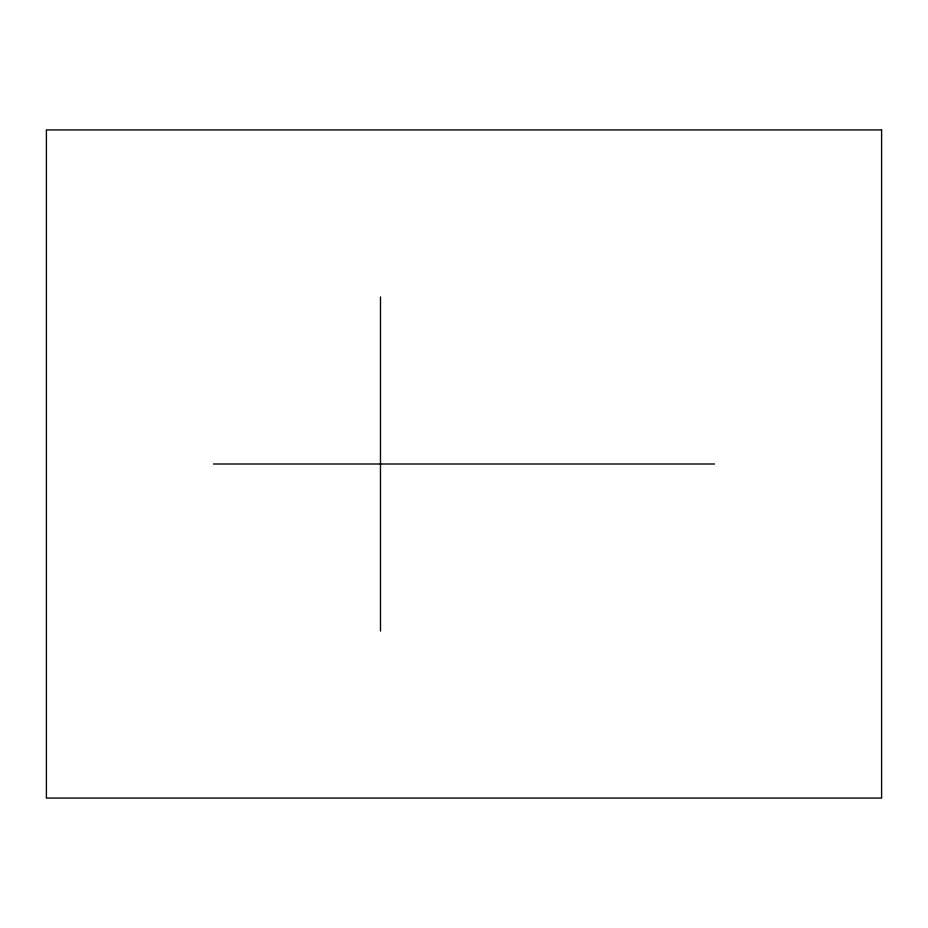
<?xml version="1.0" encoding="UTF-8"?>
<svg xmlns="http://www.w3.org/2000/svg" width="928" height="928" viewBox="0 0 928 928"><rect width="100%" height="100%" fill="white"/><g stroke="black" fill="none" stroke-linecap="round" stroke-linejoin="round"><path stroke-width="1.39" d="M213.44 464L714.56 464M380.48 296.96L380.48 631.04M881.6 129.92L46.4 129.92L46.4 798.08L881.6 798.08L881.6 129.92"/></g></svg>
